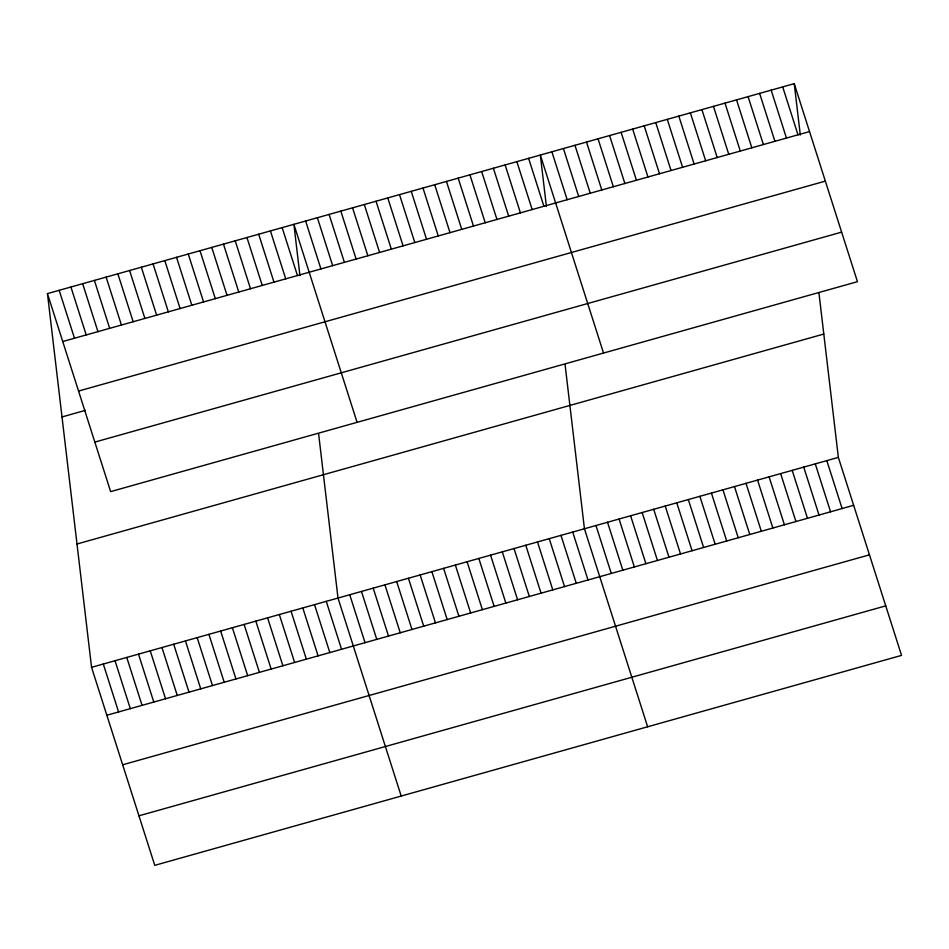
<?xml version="1.0" encoding="UTF-8"?>
<svg xmlns="http://www.w3.org/2000/svg" width="949" height="949" viewBox="0 0 949 949"><rect width="100%" height="100%" fill="white"/><g stroke="black" fill="none" stroke-linecap="round" stroke-linejoin="round"><path stroke-width="1.42" d="M47.45 293.609L794.242 83.654L857.445 281.675L110.642 491.618L47.45 293.609L91.555 667.325L154.758 865.346L901.55 655.391L838.358 457.382L818.999 293.395M62.741 341.533L809.544 131.579M78.553 391.059L825.345 181.117M62.005 416.943L85.481 410.336M94.841 442.092L841.633 232.137M76.999 544.002L823.803 334.048M91.555 667.325L838.358 457.382M106.857 715.249L853.649 505.307M122.658 764.787L869.462 554.833M138.945 815.808L885.749 605.865M782.7 86.905L798.002 134.829M771.169 90.143L786.46 138.068M759.627 93.393L774.918 141.318M748.085 96.632L763.376 144.556M736.543 99.882L751.833 147.807M725 103.133L740.291 151.045M826.816 460.621L842.107 508.545M713.458 106.371L728.749 154.296M815.274 463.871L830.565 511.796M701.916 109.621L717.207 157.546M803.732 467.11L819.023 515.034M690.374 112.86L705.665 160.784M792.19 470.36L807.48 518.284M678.832 116.11L694.122 164.035M780.647 473.598L795.938 521.523M667.289 119.349L682.592 167.273M769.105 476.849L784.408 524.773M655.747 122.599L671.05 170.523M757.563 480.087L772.866 528.012M644.205 125.837L659.508 173.762M746.021 483.338L761.323 531.262M632.663 129.088L647.965 177.012M734.479 486.576L749.781 534.501M621.12 132.326L636.423 180.251M722.948 489.826L738.239 537.751M609.59 135.577L624.881 183.501M711.406 493.065L726.697 540.989M598.048 138.815L613.339 186.739M699.864 496.315L715.155 544.24M586.506 142.065L601.796 189.99M688.322 499.554L703.612 547.478M574.964 145.304L590.254 193.228M676.779 502.804L692.07 550.728M563.421 148.554L578.712 196.479M665.237 506.054L680.528 553.979M551.879 151.793L567.17 199.717M653.695 509.293L668.986 557.217M603.528 353.052L540.337 155.043L546.399 206.431M642.153 512.543L657.443 560.468M528.605 158.341L543.896 206.265M630.611 515.782L645.901 563.706M516.861 161.638L532.164 209.563M619.068 519.032L634.359 566.956M505.129 164.936L520.42 212.861M607.526 522.27L622.829 570.195M493.397 168.234L508.688 216.158M595.984 525.521L611.286 573.445M481.665 171.544L496.956 219.468M647.633 726.768L584.442 528.759L565.094 364.772M469.921 174.841L485.224 222.766M572.71 532.057L588 579.981M458.189 178.139L473.48 226.064M560.978 535.355L576.268 583.279M446.457 181.437L461.748 229.361M549.234 538.664L564.536 586.589M434.713 184.735L450.016 232.659M537.502 541.962L552.804 589.887M422.981 188.032L438.272 235.957M525.77 545.26L541.06 593.184M411.249 191.33L426.54 239.255M514.038 548.558L529.328 596.482M399.517 194.628L414.808 242.553M502.294 551.855L517.596 599.78M387.773 197.938L403.076 245.862M490.562 555.153L505.853 603.078M376.041 201.235L391.332 249.16M478.83 558.451L494.121 606.375M364.309 204.533L379.6 252.458M467.086 561.749L482.389 609.673M352.565 207.831L367.868 255.756M455.354 565.058L470.657 612.983M340.833 211.129L356.124 259.053M443.622 568.356L458.913 616.281M329.101 214.427L344.392 262.351M431.89 571.654L447.181 619.578M317.369 217.724L332.66 265.649M420.146 574.952L435.449 622.876M305.625 221.022L320.928 268.947M408.414 578.249L423.705 626.174M357.085 422.341L293.893 224.332L299.955 275.708M396.682 581.547L411.973 629.472M282.161 227.63L297.452 275.554M384.938 584.845L400.241 632.769M270.418 230.927L285.72 278.852M373.206 588.143L388.509 636.067M258.686 234.225L273.976 282.15M361.474 591.452L376.765 639.377M246.954 237.523L262.244 285.447M349.742 594.75L365.033 642.675M235.222 240.821L250.512 288.745M401.202 796.057L337.998 598.048L318.65 434.061M223.478 244.118L238.78 292.043M326.266 601.346L341.557 649.27M211.746 247.416L227.036 295.341M314.534 604.643L329.825 652.568M200.014 250.726L215.304 298.638M302.802 607.941L318.093 655.866M188.27 254.024L203.572 301.948M291.058 611.239L306.361 659.164M176.538 257.321L191.828 305.246M279.326 614.537L294.617 662.461M164.806 260.619L180.096 308.544M267.594 617.846L282.885 665.771M153.074 263.917L168.364 311.841M255.85 621.144L271.153 669.069M141.33 267.215L156.632 315.139M244.118 624.442L259.409 672.366M129.598 270.512L144.889 318.437M232.386 627.74L247.677 675.664M117.866 273.81L133.157 321.735M220.654 631.038L235.945 678.962M106.122 277.108L121.425 325.033M208.91 634.335L224.213 682.26M94.39 280.418L109.681 328.342M197.178 637.633L212.469 685.558M82.658 283.715L97.949 331.64M185.446 640.931L200.737 688.855M70.926 287.013L86.217 334.938M173.703 644.241L189.005 692.165M59.182 290.311L74.485 338.235M161.971 647.538L177.261 695.463M150.239 650.836L165.529 698.761M138.507 654.134L153.797 702.058M126.763 657.432L142.065 705.356M115.031 660.729L130.321 708.654M103.299 664.027L118.589 711.952M794.242 83.654L800.315 135.043"/></g></svg>
